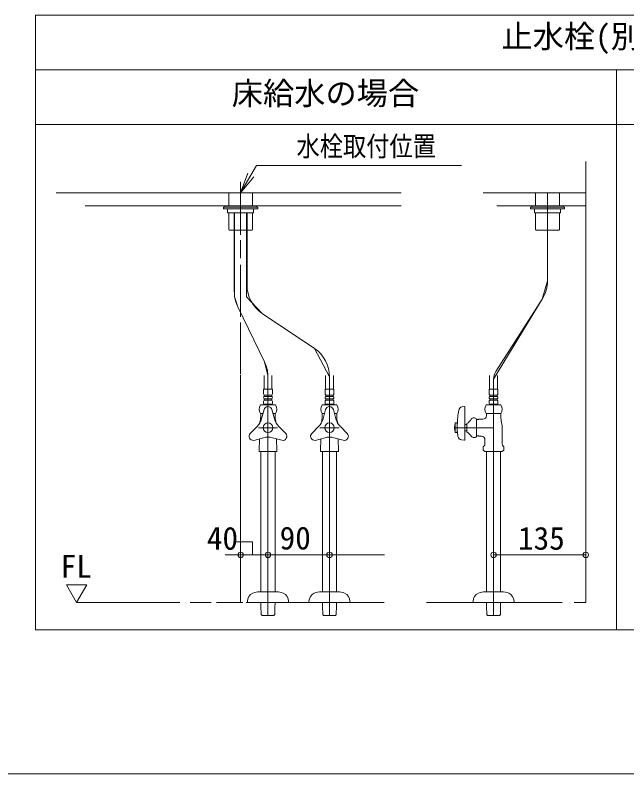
# Model space of a CAD drawing. Units: millimetres, scale not verified. Extents: x -1002 to 1002, y -687 to 676.
# Drawn here: x -50.3 to 341.2, y -687.1 to -201.1 of the extents above; entities that cross this region are included whole.
import ezdxf
from ezdxf.enums import TextEntityAlignment as Align

# ---------------------------------------------------------------- set-up
doc = ezdxf.new("R2010")
doc.units = ezdxf.units.MM
doc.header["$LTSCALE"] = 5
doc.layers.add('F-0', color=7, linetype='Continuous', lineweight=15)
doc.styles.add('ＭＳ ゴシック', font='')
doc.styles.get('ＭＳ ゴシック').set_extended_font_data('MS Gothic')

msp = doc.modelspace()

# ---------------------------------------------------------------- linework, layer by layer
at = {"layer": 'F-0', "lineweight": 18}
for p, q in [((-37.261, -594.891), (-37.261, -201.141)), ((-37.261, -201.141), (706.489, -201.141)), ((-37.261, -236.141), (706.489, -236.141)), ((334.614, -594.891), (334.614, -236.141)), ((334.614, -594.891), (-37.261, -594.891))]:
    msp.add_line(p, q, dxfattribs=at)
at = {"layer": 'F-0'}
for p, q in [((-37.261, -271.141), (334.614, -271.141)), ((334.614, -271.141), (706.489, -271.141)), ((314.926, -294.766), (314.926, -577.391)), ((93.989, -314.891), (104.092, -297.391)), ((104.092, -297.391), (235.342, -297.391)), ((93.989, -314.891), (98.657, -302.431)), ((93.989, -314.891), (100.551, -303.525)), ((93.989, -314.891), (102.446, -304.618)), ((93.989, -307.864), (93.989, -341.885)), ((-24.136, -314.891), (-5.368, -314.891)), ((196.801, -314.891), (-5.576, -314.891)), ((86.332, -314.891), (86.332, -323.204)), ((101.645, -323.204), (101.645, -314.891)), ((249.301, -314.891), (314.926, -314.891)), ((314.926, -314.891), (258.388, -314.891)), ((282.77, -323.204), (282.77, -314.891)), ((290.426, -371.207), (290.426, -314.891)), ((290.426, -371.207), (290.426, -314.891)), ((298.082, -314.891), (298.082, -323.204)), ((196.801, -323.204), (-5.567, -323.204)), ((-5.297, -323.204), (196.801, -323.204)), ((83.051, -324.079), (83.051, -325.172)), ((104.926, -324.079), (83.051, -324.079)), ((83.051, -325.172), (104.926, -325.172)), ((83.926, -323.204), (104.051, -323.204)), ((83.926, -324.079), (83.926, -323.204)), ((104.051, -324.079), (83.926, -324.079)), ((102.301, -325.172), (85.676, -325.172)), ((85.676, -325.172), (85.676, -327.797)), ((102.301, -327.797), (102.301, -325.172)), ((104.051, -323.204), (104.051, -324.079)), ((104.926, -325.172), (104.926, -324.079)), ((104.926, -324.735), (104.926, -325.172)), ((279.489, -325.172), (279.489, -324.079)), ((279.489, -324.079), (301.364, -324.079)), ((279.489, -324.735), (279.489, -325.172)), ((301.364, -325.172), (279.489, -325.172)), ((280.364, -323.204), (280.364, -324.079)), ((300.489, -323.204), (280.364, -323.204)), ((280.364, -324.079), (300.489, -324.079)), ((282.114, -325.172), (298.739, -325.172)), ((282.114, -327.797), (282.114, -325.172)), ((298.739, -325.172), (298.739, -327.797)), ((300.489, -324.079), (300.489, -323.204)), ((301.364, -324.079), (301.364, -325.172)), ((85.676, -327.797), (102.301, -327.797)), ((86.332, -327.797), (86.332, -338.472)), ((89.917, -378.332), (89.917, -327.797)), ((90.16, -327.537), (90.16, -381.585)), ((97.817, -327.797), (97.817, -381.448)), ((98.06, -373.973), (98.06, -327.797)), ((101.645, -338.472), (101.645, -327.797)), ((298.739, -327.797), (282.114, -327.797)), ((282.77, -338.472), (282.77, -327.797)), ((298.082, -327.797), (298.082, -338.472)), ((86.66, -338.801), (86.332, -338.472)), ((86.77, -338.91), (86.66, -338.801)), ((86.77, -338.91), (100.814, -338.91)), ((100.814, -338.91), (101.207, -338.91)), ((101.317, -338.801), (101.207, -338.91)), ((101.645, -338.472), (101.317, -338.801)), ((282.77, -338.472), (283.098, -338.801)), ((283.098, -338.801), (283.207, -338.91)), ((283.601, -338.91), (283.207, -338.91)), ((297.645, -338.91), (283.601, -338.91)), ((297.645, -338.91), (297.754, -338.801)), ((297.754, -338.801), (298.082, -338.472)), ((93.989, -345.179), (93.989, -356.847)), ((93.989, -360.965), (93.989, -394.457)), ((92.122, -387.902), (90.16, -381.585)), ((107.741, -392.134), (97.817, -381.448)), ((255.864, -434.189), (286.978, -382.996)), ((92.122, -387.902), (109.284, -423.178)), ((92.122, -387.902), (109.284, -423.178)), ((107.741, -392.134), (141.182, -414.586)), ((141.182, -414.586), (107.741, -392.134)), ((93.989, -397.888), (93.989, -430.935)), ((150.864, -432.748), (141.182, -414.586)), ((111.472, -431.896), (109.284, -423.178)), ((93.989, -431.407), (93.989, -450.046)), ((108.973, -432.01), (108.973, -440.76)), ((114.004, -440.76), (114.004, -432.01)), ((148.348, -432.01), (148.348, -440.76)), ((153.379, -440.76), (153.379, -432.01)), ((253.348, -440.76), (253.348, -432.01)), ((258.379, -432.01), (258.379, -440.76)), ((111.489, -432.748), (111.489, -440.76)), ((111.489, -432.748), (111.489, -465.391)), ((150.864, -432.748), (150.864, -440.76)), ((150.864, -432.748), (150.864, -465.391)), ((255.864, -434.189), (255.864, -440.76)), ((255.864, -434.189), (255.864, -585.594)), ((93.989, -437.458), (93.989, -554.14)), ((114.289, -440.76), (108.689, -440.76)), ((108.689, -440.76), (108.689, -443.713)), ((111.489, -440.76), (111.489, -585.594)), ((114.289, -443.713), (114.289, -440.76)), ((153.664, -440.76), (148.064, -440.76)), ((148.064, -440.76), (148.064, -443.713)), ((150.864, -440.76), (150.864, -585.594)), ((153.664, -443.713), (153.664, -440.76)), ((253.064, -440.76), (258.664, -440.76)), ((253.064, -443.713), (253.064, -440.76)), ((255.864, -440.76), (255.864, -465.391)), ((258.664, -440.76), (258.664, -443.713)), ((109.082, -444.479), (113.895, -444.479)), ((109.082, -445.354), (109.082, -444.479)), ((113.895, -445.354), (109.082, -445.354)), ((109.082, -446.885), (113.895, -446.885)), ((109.082, -447.76), (109.082, -446.885)), ((113.895, -444.479), (113.895, -445.354)), ((113.895, -446.885), (113.895, -447.76)), ((148.457, -444.479), (153.27, -444.479)), ((148.457, -445.354), (148.457, -444.479)), ((153.27, -445.354), (148.457, -445.354)), ((148.457, -446.885), (153.27, -446.885)), ((148.457, -447.76), (148.457, -446.885)), ((153.27, -444.479), (153.27, -445.354)), ((153.27, -446.885), (153.27, -447.76)), ((258.27, -444.479), (253.457, -444.479)), ((253.457, -444.479), (253.457, -445.354)), ((253.457, -445.354), (258.27, -445.354)), ((258.27, -446.885), (253.457, -446.885)), ((253.457, -446.885), (253.457, -447.76)), ((258.27, -445.354), (258.27, -444.479)), ((258.27, -447.76), (258.27, -446.885)), ((106.733, -450.822), (116.244, -450.822)), ((108.689, -448.526), (108.689, -449.947)), ((113.895, -447.76), (109.082, -447.76)), ((109.126, -450.385), (113.851, -450.385)), ((114.289, -449.947), (114.289, -448.526)), ((146.108, -450.822), (155.619, -450.822)), ((148.064, -448.526), (148.064, -449.947)), ((153.27, -447.76), (148.457, -447.76)), ((148.501, -450.385), (153.226, -450.385)), ((153.664, -449.947), (153.664, -448.526)), ((235.833, -452.061), (237.239, -451.864)), ((260.619, -450.822), (251.108, -450.822)), ((253.064, -449.947), (253.064, -448.526)), ((253.457, -447.76), (258.27, -447.76)), ((258.226, -450.385), (253.501, -450.385)), ((258.664, -448.526), (258.664, -449.947)), ((93.989, -455.853), (93.989, -554.742)), ((108.302, -456.204), (106.733, -456.204)), ((106.895, -456.204), (106.895, -457.084)), ((106.895, -456.204), (107.403, -456.204)), ((108.953, -453.774), (107.356, -459.736)), ((108.302, -456.204), (107.403, -456.204)), ((114.024, -453.774), (115.622, -459.736)), ((115.574, -456.204), (114.675, -456.204)), ((116.244, -456.204), (114.675, -456.204)), ((146.108, -456.204), (146.778, -456.204)), ((146.27, -456.204), (146.27, -457.084)), ((148.328, -453.774), (146.731, -459.736)), ((147.677, -456.204), (146.778, -456.204)), ((153.399, -453.774), (154.997, -459.736)), ((154.949, -456.204), (154.05, -456.204)), ((155.619, -456.204), (154.05, -456.204)), ((237.489, -473.233), (237.489, -452.08)), ((251.108, -456.204), (260.619, -456.204)), ((251.27, -456.204), (251.27, -457.084)), ((251.778, -456.204), (251.27, -456.204)), ((251.778, -456.204), (259.949, -456.204)), ((260.457, -456.204), (259.949, -456.204)), ((260.457, -456.204), (260.457, -457.084)), ((106.895, -457.084), (106.895, -457.735)), ((116.082, -457.084), (116.082, -457.735)), ((146.27, -457.084), (146.27, -457.735)), ((244.926, -459.673), (244.926, -471.11)), ((244.926, -460.141), (245.582, -460.141)), ((245.582, -460.141), (246.198, -460.141)), ((251.27, -457.084), (251.27, -457.735)), ((260.457, -457.084), (260.457, -457.735)), ((100.16, -469.004), (104.525, -464.639)), ((117.58, -465.391), (105.397, -465.391)), ((117.58, -465.391), (105.693, -465.391)), ((111.489, -465.391), (111.489, -585.594)), ((122.817, -469.004), (118.452, -464.639)), ((139.535, -469.004), (143.9, -464.639)), ((156.955, -465.391), (144.772, -465.391)), ((156.955, -465.391), (144.772, -465.391)), ((150.864, -465.391), (150.864, -585.594)), ((162.192, -469.004), (157.827, -464.639)), ((255.864, -465.391), (230.926, -465.391)), ((255.864, -465.391), (230.926, -465.391)), ((231.364, -462.329), (231.246, -462.766)), ((231.364, -468.454), (231.364, -462.329)), ((232.676, -462.329), (231.364, -462.329)), ((232.676, -462.329), (232.676, -468.454)), ((232.676, -463.641), (232.676, -467.141)), ((238.801, -463.313), (237.489, -463.313)), ((238.801, -468.016), (238.801, -462.766)), ((255.864, -585.594), (255.864, -465.391)), ((261.332, -465.391), (261.332, -475.636)), ((237.489, -467.469), (238.801, -467.469)), ((245.582, -470.641), (244.926, -470.641)), ((246.198, -470.641), (245.582, -470.641)), ((102.363, -473.485), (108.658, -471.798)), ((106.02, -472.505), (106.02, -475.636)), ((120.281, -473.395), (114.319, -471.798)), ((116.957, -475.636), (116.957, -472.505)), ((141.738, -473.485), (148.033, -471.798)), ((145.395, -472.505), (145.395, -475.636)), ((159.656, -473.395), (153.694, -471.798)), ((156.332, -475.636), (156.332, -472.505)), ((235.319, -473.18), (237.239, -473.45)), ((250.395, -473.047), (250.395, -475.636)), ((105.91, -480.704), (105.801, -480.594)), ((105.91, -480.704), (106.905, -480.704)), ((117.067, -480.704), (106.905, -480.704)), ((106.982, -570.391), (106.982, -480.704)), ((115.995, -480.704), (115.995, -570.391)), ((145.285, -480.704), (145.176, -480.594)), ((145.285, -480.704), (146.28, -480.704)), ((156.442, -480.704), (146.28, -480.704)), ((146.357, -570.391), (146.357, -480.704)), ((155.37, -480.704), (155.37, -570.391)), ((249.296, -477.641), (249.754, -477.183)), ((249.296, -477.641), (249.296, -479.714)), ((249.296, -479.714), (250.285, -480.704)), ((250.285, -480.704), (261.442, -480.704)), ((251.357, -480.704), (251.357, -570.391)), ((260.37, -570.391), (260.37, -480.704)), ((261.442, -480.704), (262.431, -479.714)), ((261.973, -477.183), (262.431, -477.641)), ((262.431, -479.714), (262.431, -477.641)), ((262.431, -479.714), (262.431, -477.641)), ((83.998, -546.855), (186.122, -546.855)), ((255.864, -546.855), (314.923, -546.855)), ((93.989, -554.742), (93.989, -566.395)), ((93.989, -557.572), (93.989, -564.142)), ((-17.574, -566.025), (-4.449, -566.025)), ((-11.011, -577.391), (-17.574, -566.025)), ((-4.449, -566.025), (-11.011, -577.391)), ((93.989, -566.579), (93.989, -577.391)), ((93.989, -567.084), (93.989, -577.391)), ((116.828, -570.391), (106.149, -570.391)), ((156.203, -570.391), (145.524, -570.391)), ((250.524, -570.391), (261.203, -570.391)), ((-11.011, -577.391), (55.021, -577.391)), ((61.662, -577.391), (75.182, -577.391)), ((78.502, -577.391), (95.403, -577.391)), ((97.587, -577.391), (185.943, -577.391)), ((98.364, -576.516), (98.364, -577.391)), ((124.614, -577.391), (98.364, -577.391)), ((106.982, -578.546), (106.982, -577.393)), ((115.995, -577.393), (115.995, -578.546)), ((124.614, -577.391), (124.614, -576.516)), ((137.739, -576.516), (137.739, -577.391)), ((163.989, -577.391), (137.739, -577.391)), ((146.357, -578.546), (146.357, -577.393)), ((155.37, -577.393), (155.37, -578.546)), ((163.989, -577.391), (163.989, -576.516)), ((213.022, -577.391), (299.702, -577.391)), ((242.739, -577.391), (242.739, -576.516)), ((242.739, -577.391), (268.989, -577.391)), ((251.357, -577.391), (251.357, -578.546)), ((260.37, -578.546), (260.37, -577.391)), ((268.989, -576.516), (268.989, -577.391)), ((307.487, -577.391), (307.542, -577.391)), ((107.006, -579.469), (106.982, -578.546)), ((115.995, -578.546), (115.971, -579.469)), ((146.381, -579.469), (146.357, -578.546)), ((155.37, -578.546), (155.346, -579.469)), ((251.357, -578.546), (251.381, -579.469)), ((251.381, -579.469), (251.502, -585.086)), ((260.225, -585.086), (260.346, -579.469)), ((260.346, -579.469), (260.37, -578.546)), ((107.663, -585.594), (107.77, -585.594)), ((107.663, -585.594), (107.663, -585.594)), ((107.77, -585.594), (115.207, -585.594)), ((115.207, -585.594), (115.314, -585.594)), ((115.314, -585.594), (115.314, -585.594)), ((147.038, -585.594), (147.145, -585.594)), ((147.038, -585.594), (147.038, -585.594)), ((147.145, -585.594), (154.582, -585.594)), ((154.582, -585.594), (154.689, -585.594)), ((154.689, -585.594), (154.689, -585.594)), ((251.502, -585.086), (252.038, -585.594)), ((259.582, -585.594), (252.145, -585.594)), ((259.689, -585.594), (260.225, -585.086)), ((-1002.086, -687.064), (1002.034, -687.064))]:
    msp.add_line(p, q, dxfattribs=at)
at = {"layer": 'F-0', "lineweight": 18}
msp.add_lwpolyline([(706.489, -201.141), (706.489, -594.891), (334.614, -594.891)], dxfattribs=at)
at = {"layer": 'F-0'}
for points in [[(307.542, -577.391), (314.926, -577.391), (314.926, -294.766)], [(257.924, -323.204), (314.926, -323.204), (258.436, -323.204)], [(101.207, -338.91), (101.164, -338.91), (93.114, -338.91)], [(283.207, -338.91), (283.251, -338.91), (291.301, -338.91)], [(257.243, -429.474), (286.978, -382.996), (290.426, -371.207)], [(109.082, -450.385), (108.864, -450.604), (108.864, -450.822)], [(114.114, -450.822), (114.114, -450.604), (113.895, -450.385)], [(148.457, -450.385), (148.239, -450.604), (148.239, -450.822)], [(153.489, -450.822), (153.489, -450.604), (153.27, -450.385)], [(253.239, -450.822), (253.239, -450.604), (253.457, -450.385)], [(258.27, -450.385), (258.489, -450.604), (258.489, -450.822)], [(115.574, -456.204), (116.082, -456.204), (116.082, -457.084)], [(154.949, -456.204), (155.457, -456.204), (155.457, -457.084), (155.457, -457.735)], [(246.198, -460.141), (246.417, -459.922), (249.082, -459.922)], [(231.246, -468.016), (231.364, -468.454), (232.676, -468.454)], [(246.198, -470.641), (246.417, -470.86), (248.207, -470.86)], [(105.801, -476.59), (105.801, -479.714), (105.801, -480.594)], [(117.176, -476.59), (117.176, -480.594), (117.067, -480.704)], [(145.176, -476.59), (145.176, -479.714), (145.176, -480.594)], [(156.551, -476.59), (156.551, -480.594), (156.442, -480.704)], [(101.544, -546.735), (101.544, -538.463), (90.782, -538.463)], [(107.663, -585.594), (107.127, -585.086), (107.006, -579.469)], [(115.971, -579.469), (115.85, -585.086), (115.314, -585.594)], [(147.038, -585.594), (146.502, -585.086), (146.381, -579.469)], [(155.346, -579.469), (155.225, -585.086), (154.689, -585.594)], [(252.145, -585.594), (252.038, -585.594), (252.038, -585.594)], [(259.689, -585.594), (259.689, -585.594), (259.582, -585.594)]]:
    msp.add_lwpolyline(points, dxfattribs=at)
for centre, radius in [((111.489, -465.391), 3.062), ((150.864, -465.391), 3.062), ((93.989, -546.855), 1.75), ((93.989, -546.855), 1.75), ((111.489, -546.855), 1.75), ((111.489, -546.855), 1.75), ((150.864, -546.855), 1.75), ((150.864, -546.855), 1.75), ((255.864, -546.855), 1.75), ((255.864, -546.855), 1.75), ((314.923, -546.855), 1.75), ((314.923, -546.855), 1.75), ((314.923, -546.855), 1.75)]:
    msp.add_circle(centre, radius, dxfattribs=at)
for centre, radius, start, end in [((119.935, -373.973), 21.875, 180, 236.12262), ((268.551, -371.207), 21.875, 327.39011, 0), ((111.792, -378.332), 21.875, 188.55163, 205.94376), ((128.989, -432.748), 21.875, 0, 56.12262), ((89.614, -432.748), 21.875, 2.23046, 25.94376), ((89.614, -432.748), 21.875, 0, 2.23046), ((264.614, -434.189), 8.75, 147.39011, 180), ((109.63, -443.713), 0.941, 180, 234.43222), ((109.63, -446.119), 0.941, 125.56778, 234.43222), ((113.347, -443.713), 0.941, 305.56778, 0), ((113.347, -446.119), 0.941, 305.56778, 54.43222), ((149.005, -443.713), 0.941, 180, 234.43222), ((149.005, -446.119), 0.941, 125.56778, 234.43222), ((152.722, -443.713), 0.941, 305.56778, 0), ((152.722, -446.119), 0.941, 305.56778, 54.43222), ((254.005, -443.713), 0.941, 180, 234.43222), ((254.005, -446.119), 0.941, 125.56778, 234.43222), ((257.722, -443.713), 0.941, 305.56778, 0), ((257.722, -446.119), 0.941, 305.56778, 54.43222), ((110.723, -453.513), 4.812, 146.00705, 213.99295), ((109.63, -448.526), 0.941, 125.56778, 180), ((109.126, -449.947), 0.438, 180, 270), ((111.489, -454.454), 2.625, 15, 165), ((113.851, -449.947), 0.438, 270, 0), ((113.347, -448.526), 0.941, 0, 54.43222), ((112.254, -453.513), 4.812, 326.00705, 33.99295), ((150.098, -453.513), 4.812, 146.00705, 213.99295), ((149.005, -448.526), 0.941, 125.56778, 180), ((148.501, -449.947), 0.438, 180, 270), ((150.864, -454.454), 2.625, 15, 165), ((153.226, -449.947), 0.438, 270, 0), ((152.722, -448.526), 0.941, 0, 54.43222), ((151.629, -453.513), 4.812, 326.00705, 33.99295), ((237.27, -452.08), 0.219, 0, 98), ((255.098, -453.513), 4.812, 146.00705, 213.99295), ((254.005, -448.526), 0.941, 125.56778, 180), ((253.501, -449.947), 0.438, 180, 270), ((258.226, -449.947), 0.438, 270, 0), ((257.722, -448.526), 0.941, 0, 54.43222), ((256.629, -453.513), 4.812, 326.00705, 33.99295), ((298.301, -465.391), 65.648, 170.1971, 178.47247), ((236.198, -454.661), 2.625, 98, 170.1971), ((96.791, -456.905), 10.938, 315, 345), ((125.707, -465.391), 19.688, 166.9604, 171.25756), ((92.649, -457.735), 14.246, 346.9604, 0), ((126.186, -456.905), 10.938, 195, 225), ((130.328, -457.735), 14.246, 180, 193.0396), ((97.27, -465.391), 19.688, 8.74244, 13.0396), ((136.166, -456.905), 10.938, 315, 345), ((165.082, -465.391), 19.688, 166.9604, 171.25756), ((132.024, -457.735), 14.246, 346.9604, 0), ((165.561, -456.905), 10.938, 195, 225), ((169.703, -457.735), 14.246, 180, 193.0396), ((136.645, -465.391), 19.688, 8.74244, 13.0396), ((232.936, -454.057), 10.5, 303.95919, 326.04081), ((243.395, -461.235), 2.188, 45.573, 143.1301), ((249.082, -457.735), 2.188, 270, 0), ((274.703, -457.735), 14.246, 180, 193.0396), ((241.645, -465.391), 19.688, 0, 13.0396), ((241.864, -465.391), 10.938, 166.70293, 180), ((241.864, -465.391), 10.938, 180, 193.29707), ((241.864, -465.391), 10.938, 166.11346, 166.70293), ((102.016, -470.86), 2.625, 135, 277.52424), ((120.961, -470.86), 2.625, 255, 45), ((141.391, -470.86), 2.625, 135, 277.52424), ((160.336, -470.86), 2.625, 255, 45), ((241.864, -465.391), 10.938, 193.29707, 193.88654), ((265.45, -465.551), 32.812, 182.77864, 189.59149), ((235.684, -470.58), 2.625, 189.59149, 261.99591), ((232.936, -476.725), 10.5, 33.95919, 56.04081), ((243.395, -469.547), 2.188, 216.8699, 314.427), ((248.207, -473.047), 2.188, 0, 90), ((103.832, -475.636), 2.188, 334.15807, 0), ((111.489, -482.363), 10.938, 75, 105), ((119.145, -475.636), 2.188, 180, 205.84193), ((143.207, -475.636), 2.188, 334.15807, 0), ((150.864, -482.363), 10.938, 75, 105), ((158.52, -475.636), 2.188, 180, 205.84193), ((237.27, -473.233), 0.219, 261.99591, 0), ((248.207, -475.636), 2.188, 315, 0), ((263.52, -475.636), 2.188, 180, 225), ((104.051, -576.516), 5.688, 113.55646, 180), ((106.149, -581.329), 10.938, 90, 113.55646), ((116.828, -581.329), 10.938, 66.44354, 90), ((118.926, -576.516), 5.688, 0, 66.44354), ((143.426, -576.516), 5.688, 113.55646, 180), ((145.524, -581.329), 10.938, 90, 113.55646), ((156.203, -581.329), 10.938, 66.44354, 90), ((158.301, -576.516), 5.688, 0, 66.44354), ((248.426, -576.516), 5.688, 113.55646, 180), ((250.524, -581.329), 10.938, 90, 113.55646), ((261.203, -581.329), 10.938, 66.44354, 90), ((263.301, -576.516), 5.688, 0, 66.44354)]:
    msp.add_arc(centre, radius, start, end, dxfattribs=at)

# ---------------------------------------------------------------- texts
at = {"layer": 'F-0', "style": 'ＭＳ ゴシック'}
for s, p in [('止水栓(別途手配)参考位置', (260.933, -226.457)), ('床給水の場合', (88.293, -262.914)), ('40', (72.372, -547.904)), ('90', (118.956, -547.761)), ('135', (271.533, -547.904)), ('FL', (-21.213, -565.911))]:
    msp.add_text(s, height=14.66, dxfattribs=at).set_placement(p, align=Align.BOTTOM_LEFT)
at = {"layer": 'F-0', "style": 'ＭＳ ゴシック', "width": 0.85}
msp.add_text('水栓取付位置', height=12.83, dxfattribs=at).set_placement((129.759, -295.358), align=Align.BOTTOM_LEFT)

doc.saveas('drawing.dxf')
